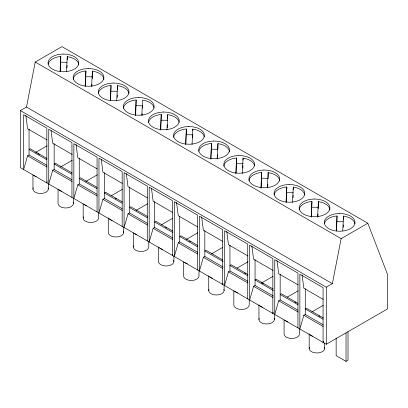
<?xml version="1.0" encoding="UTF-8"?>
<svg xmlns="http://www.w3.org/2000/svg" width="408" height="408" viewBox="0 0 408 408"><rect width="100%" height="100%" fill="white"/><g stroke="black" fill="none" stroke-linecap="round" stroke-linejoin="round"><path stroke-width="0.61" d="M60.058 71.344L60.807 56.513L59.043 56.676A15.366 8.874 0 0 0 48.129 64.255M60.338 71.492L60.807 56.513M66.519 71.359L67.264 56.615L70.742 57.385A15.366 8.874 0 0 1 78.713 64.372M66.983 67.85L67.111 65.392M85.139 86.46L85.92 71.012L84.155 71.171A15.366 8.874 0 0 0 73.165 79.336M85.451 85.991L85.92 71.012M91.601 86.471L92.376 71.109L95.855 71.879A15.366 8.874 0 0 1 103.887 79.448M91.912 86.037L92.004 84.191M92.284 78.662L92.376 71.109M110.282 100.343L111.032 85.512L109.267 85.67A15.366 8.874 0 0 0 98.353 93.254M110.563 100.485L111.032 85.512M116.744 100.353L117.489 85.609L120.967 86.379A15.366 8.874 0 0 1 128.938 93.366M117.178 97.461L117.3 95.003M135.364 115.459L136.144 100.006L134.38 100.169A15.366 8.874 0 0 0 123.389 108.334M135.675 114.985L136.144 100.006M141.821 115.469L142.601 100.108L146.079 100.878A15.366 8.874 0 0 1 154.051 107.865M142.132 115.031L142.198 113.801M142.479 108.273L142.601 105.815L136.144 105.718M160.507 129.336L161.257 114.505L159.492 114.668A15.366 8.874 0 0 0 148.573 122.247M160.757 130.101L161.257 114.505M166.933 129.963L167.714 114.607L171.192 115.377A15.366 8.874 0 0 1 179.163 122.364M167.341 127.689L167.494 124.613M185.589 144.452L186.369 129.005L184.605 129.168A15.366 8.874 0 0 0 173.614 137.328M185.9 143.983L186.369 129.005M192.046 144.463L192.826 129.107L196.304 129.877A15.366 8.874 0 0 1 204.275 136.864M192.668 137.884L192.795 135.425M210.696 158.952L211.482 143.504L209.717 143.667A15.366 8.874 0 0 0 198.798 151.246M210.982 159.1L211.482 143.504M217.158 158.962L217.938 143.601L221.416 144.371A15.366 8.874 0 0 1 229.449 151.939M217.535 157.299L217.658 154.841M235.809 173.451L236.594 158.003L234.829 158.161A15.366 8.874 0 0 0 223.839 166.326M236.125 172.982L236.594 158.003M242.27 173.461L243.051 158.1L246.529 158.87A15.366 8.874 0 0 1 254.5 165.857M242.831 168.111L242.954 165.653M260.921 187.95L261.707 172.502L259.942 172.661A15.366 8.874 0 0 0 248.951 180.826M261.207 188.098L261.707 172.502M267.383 187.96L268.163 172.599L271.641 173.369A15.366 8.874 0 0 1 279.669 180.933M267.725 186.91L267.852 184.452M286.034 202.45L286.819 186.997L285.054 187.16A15.366 8.874 0 0 0 274.135 194.738M286.35 201.975L286.819 186.997M292.495 202.455L293.275 187.099L296.754 187.869A15.366 8.874 0 0 1 304.725 194.856M293.026 197.722L293.148 195.264M311.146 216.944L311.931 201.496L310.167 201.659A15.366 8.874 0 0 0 299.176 209.819M311.431 217.092L311.931 201.496M317.608 216.954L318.388 201.598L321.861 202.368A15.366 8.874 0 0 1 329.894 209.931M317.888 217.138L318.046 214.062M318.322 208.534L318.388 201.598M336.289 230.826L337.044 215.995L335.279 216.158A15.366 8.874 0 0 0 324.36 223.737M336.575 230.974L337.044 215.995M342.751 230.841L343.5 216.097L346.973 216.867A15.366 8.874 0 0 1 354.95 223.854M343.22 227.333L343.342 224.874M26.479 107.054L35.231 62.042L61.929 46.629L367.822 223.237L387.6 274.615L387.6 308.866L326.293 344.26L20.4 167.657L20.4 110.568L26.479 107.054L332.377 283.662L341.129 238.649L367.822 223.237M46.854 165.255L29.05 154.974L27.586 155.82L23.628 169.519L23.628 114.714L46.833 128.112L46.833 182.917L47.175 181.723M71.966 179.755L54.162 169.473L52.698 170.32L48.741 184.018L48.741 129.214L71.946 142.611L71.946 197.416M97.079 194.254L79.274 183.972L77.806 184.814L73.853 198.518L73.853 143.713L97.058 157.111L97.058 211.915M122.191 208.748L104.382 198.466L102.918 199.313L98.966 213.017L98.966 158.212L122.171 171.605L122.171 226.409M147.303 223.247L129.494 212.966L128.03 213.812L124.078 227.511L124.078 172.706L147.283 186.104L147.283 240.909M172.956 238.058L154.606 227.465L153.143 228.312L149.19 242.01L149.19 187.206L172.395 200.603L172.395 255.408L172.737 254.215M197.528 252.246L179.719 241.964L178.255 242.811L174.303 256.51L174.303 201.705L197.508 215.103L197.508 269.907M223.181 267.056L204.831 256.464L203.368 257.305L199.415 271.009L199.415 216.204L222.615 229.602L222.615 284.407L222.962 283.213M247.753 281.24L229.944 270.963L228.48 271.805L224.528 285.508L224.528 230.704L247.727 244.096L247.727 298.906M273.406 296.05L255.056 285.457L253.592 286.304L249.64 300.007L249.64 245.198L272.84 258.596L272.84 313.4L273.187 312.212M297.978 310.238L280.168 299.957L278.705 300.803L274.752 314.502L274.752 259.697L297.952 273.095L297.952 327.899M323.09 324.737L305.281 314.456L303.817 315.302L299.865 329.001L299.865 274.196L323.065 287.594L323.065 342.399L323.411 341.205M35.629 152.429L47.093 145.809M60.736 166.928L72.206 160.308M85.848 181.427L97.318 174.808M110.961 195.927L122.431 189.307M136.073 210.426L147.543 203.806M161.186 224.925L172.655 218.3M186.298 239.419L197.768 232.8M211.41 253.919L222.88 247.299M237.068 268.102L247.993 261.798M261.635 282.917L273.105 276.298M287.293 297.1L298.217 290.792M20.4 110.568L326.293 287.176L332.377 283.662M311.86 311.916L323.33 305.291M336.151 338.008L336.151 355.664L346.04 361.371L348.019 360.228L348.019 331.684M60.807 62.22L66.994 62.261M85.92 76.719L92.376 76.821M111.032 91.219L117.218 91.259M161.257 120.217L167.443 120.258M186.369 134.711L192.826 134.813M211.482 149.211L217.668 149.251M236.594 163.71L243.051 163.812M261.707 178.209L268.163 178.306L268.163 172.599M286.819 192.709L293.275 192.805M311.931 207.208L318.388 207.305M337.044 221.702L343.23 221.743M35.231 62.042L341.129 238.649M47.012 139.939L27.586 128.724L25.852 115.469M72.124 154.438L52.698 143.223L51.046 130.596M97.237 168.938L77.806 157.718L76.077 144.463M122.349 183.432L102.918 172.217L101.271 159.594M147.456 197.931L128.03 186.716L126.302 173.461M172.569 212.43L153.143 201.215L151.496 188.588M197.681 226.93L178.255 215.715L176.526 202.455M222.794 241.429L203.368 230.214L201.639 216.954M247.906 255.928L228.48 244.708L226.751 231.453M273.018 270.422L253.592 259.207L251.864 245.953M298.131 284.922L278.705 273.707L276.976 260.452M323.243 299.421L303.817 288.206L302.088 274.951M46.997 158.447L30.268 148.787L29.05 149.491L46.854 159.773M72.109 172.941L55.381 163.287L54.162 163.99L71.966 174.272M97.221 187.44L80.493 177.786L79.274 178.49L97.079 188.771M122.334 201.94L105.606 192.28L104.382 192.989L122.191 203.271M147.446 216.439L130.718 206.779L129.494 207.488L147.303 217.77M172.559 230.938L155.831 221.279L154.606 221.983L172.956 232.575M197.671 245.438L180.943 235.778L179.719 236.482L197.528 246.764M222.783 259.932L206.055 250.277L204.831 250.981L223.181 261.574M247.896 274.431L231.168 264.772L229.944 265.481L247.753 275.762M273.008 288.93L256.28 279.271L255.056 279.98L273.406 290.572M298.12 303.43L281.392 293.77L280.168 294.479L297.978 304.756M323.233 317.929L306.505 308.27L305.281 308.973L323.09 319.255M36.154 152.612L37.23 153.24M38.311 153.862L39.392 154.484M115.265 198.293L116.346 198.915M165.49 227.287L166.571 227.909M189.526 241.164L190.602 241.786M244.606 272.962L245.682 273.584M261.625 282.79L263.242 283.723M294.831 301.961L295.907 302.583M318.862 315.838L319.943 316.46M27.586 155.82L47.012 167.035M52.698 170.32L72.124 181.535M77.806 184.814L97.237 196.029M102.918 199.313L122.349 210.528M128.03 213.812L147.456 225.027M153.143 228.312L172.569 239.527M178.255 242.811L197.681 254.026M203.368 257.305L222.794 268.525M228.48 271.805L247.906 283.019M253.592 286.304L273.018 297.519M278.705 300.803L298.131 312.018M303.817 315.302L323.243 326.517M346.04 332.999L346.04 361.371M343.5 216.097L343.5 219.902M326.293 287.176L326.293 344.26M324.559 342.995L324.559 348.524M309.177 333.77L309.177 348.524M305.281 288.629L305.281 314.456M299.447 328.496L299.447 334.03A7.691 4.442 0 0 1 291.756 338.467A7.691 4.442 0 0 1 284.065 334.03L284.065 319.887M293.275 187.099L293.275 189.633M280.168 274.135L280.168 299.957M274.334 313.997L274.334 319.53M258.952 304.776L258.952 319.53M255.056 259.636L255.056 285.457M249.222 299.498L249.222 305.031A7.691 4.442 0 0 1 241.531 309.473A7.691 4.442 0 0 1 233.84 305.031L233.84 290.889M243.051 158.1L243.051 160.002M229.944 245.137L229.944 270.963M224.114 284.998L224.114 290.532M217.938 143.601L217.938 149.313M208.728 275.777L208.728 290.532M204.831 230.637L204.831 256.464M199.002 270.499L199.002 276.032A7.691 4.442 0 0 1 191.311 280.475A7.691 4.442 0 0 1 183.615 276.032L183.615 261.895M192.826 129.107L192.826 130.371M179.719 216.138L179.719 241.964M173.89 256.005L173.89 261.538M167.714 114.607L167.714 119.044M158.508 246.779L158.508 261.538A7.691 4.442 0 0 0 167.198 265.94A7.691 4.442 0 0 0 173.624 260.386M154.606 201.639L154.606 227.465M148.777 241.505L148.777 247.039A7.691 4.442 0 0 1 140.082 251.44A7.691 4.442 0 0 1 133.656 245.886M133.396 232.897L133.396 247.039M129.494 187.144L129.494 212.966M123.665 227.006L123.665 232.54M117.489 85.609L117.489 89.413M108.283 217.785L108.283 232.54A7.691 4.442 0 0 0 116.974 236.941A7.691 4.442 0 0 0 123.4 231.392M104.382 172.645L104.382 198.466M98.552 212.507L98.552 218.04A7.691 4.442 0 0 1 89.857 222.442A7.691 4.442 0 0 1 83.431 216.893M83.171 203.898L83.171 218.04M79.274 158.146L79.274 183.972M73.44 198.007L73.44 203.541M67.264 56.615L67.264 59.782M58.058 189.404L58.058 203.541A7.691 4.442 0 0 0 66.754 207.947A7.691 4.442 0 0 0 73.175 202.394M54.162 143.647L54.162 169.473M48.328 183.513L48.328 189.042M32.946 174.904L32.946 189.042M29.05 129.147L29.05 154.974M162.353 249.395A7.691 4.442 0 0 1 159.538 247.773M187.466 263.894A7.691 4.442 0 0 1 184.651 262.267M223.849 289.384A7.691 4.442 0 0 1 216.419 294.974A7.691 4.442 0 0 1 208.993 289.384M212.573 278.394A7.691 4.442 0 0 1 209.758 276.767M237.686 292.893A7.691 4.442 0 0 1 234.87 291.266M136.675 234.692A7.691 4.442 0 0 1 134.426 233.274M112.129 220.402A7.691 4.442 0 0 1 109.313 218.775M86.45 205.693A7.691 4.442 0 0 1 84.201 204.275M274.074 318.383A7.691 4.442 0 0 1 266.643 323.972A7.691 4.442 0 0 1 259.218 318.383M262.798 307.392A7.691 4.442 0 0 1 259.983 305.765M287.91 321.887A7.691 4.442 0 0 1 285.095 320.265M61.904 191.403A7.691 4.442 0 0 1 59.089 189.776M48.062 187.894A7.691 4.442 0 0 1 40.637 193.484A7.691 4.442 0 0 1 33.206 187.894M36.225 176.7A7.691 4.442 0 0 1 33.976 175.282M312.462 336.182A7.691 4.442 0 0 1 310.207 334.764M324.299 347.376A7.691 4.442 0 0 1 316.868 352.966A7.691 4.442 0 0 1 309.442 347.376M63.005 54.029L59.043 54.392A15.366 8.874 0 0 0 48.047 63.133A15.366 8.874 0 0 0 59.828 71.528L63.816 71.767L67.779 71.405A15.366 8.874 0 0 0 78.693 63.821A15.366 8.874 0 0 0 70.742 55.1L66.994 54.269L63.005 54.029M88.118 68.529L84.155 68.891A15.366 8.874 0 0 0 73.159 77.632A15.366 8.874 0 0 0 84.941 86.022L88.929 86.267L92.891 85.904A15.366 8.874 0 0 0 103.805 78.321A15.366 8.874 0 0 0 95.855 69.6L92.106 68.768L88.118 68.529M113.23 83.023L109.267 83.385A15.366 8.874 0 0 0 98.272 92.126A15.366 8.874 0 0 0 110.053 100.521L114.041 100.766L118.004 100.404A15.366 8.874 0 0 0 128.918 92.82A15.366 8.874 0 0 0 120.967 84.094L117.218 83.268L113.23 83.023M138.343 97.522L134.38 97.884A15.366 8.874 0 0 0 123.384 106.626A15.366 8.874 0 0 0 135.16 115.02L139.154 115.26L143.116 114.898A15.366 8.874 0 0 0 154.03 107.319A15.366 8.874 0 0 0 146.079 98.593L142.331 97.767L138.343 97.522M163.455 112.022L159.492 112.384A15.366 8.874 0 0 0 148.497 121.125A15.366 8.874 0 0 0 160.273 129.52L164.266 129.759L168.229 129.397A15.366 8.874 0 0 0 179.143 121.819A15.366 8.874 0 0 0 171.192 113.093L167.443 112.261L163.455 112.022M188.567 126.521L184.605 126.883A15.366 8.874 0 0 0 173.609 135.624A15.366 8.874 0 0 0 185.385 144.019L189.378 144.259L193.341 143.897A15.366 8.874 0 0 0 204.255 136.318A15.366 8.874 0 0 0 196.304 127.592L192.556 126.761L188.567 126.521M213.68 141.02L209.717 141.382A15.366 8.874 0 0 0 198.721 150.124A15.366 8.874 0 0 0 210.497 158.518L214.491 158.758L218.453 158.396A15.366 8.874 0 0 0 229.367 150.812A15.366 8.874 0 0 0 221.416 142.091L217.668 141.26L213.68 141.02M238.792 155.514L234.829 155.881A15.366 8.874 0 0 0 223.834 164.618A15.366 8.874 0 0 0 235.61 173.012L239.603 173.257L243.566 172.895A15.366 8.874 0 0 0 254.48 165.311A15.366 8.874 0 0 0 246.529 156.59L242.78 155.759L238.792 155.514M263.905 170.014L259.942 170.376A15.366 8.874 0 0 0 248.946 179.117A15.366 8.874 0 0 0 260.722 187.512L264.715 187.756L268.678 187.389A15.366 8.874 0 0 0 279.592 179.811A15.366 8.874 0 0 0 271.641 171.085L267.893 170.258L263.905 170.014M289.017 184.513L285.054 184.875A15.366 8.874 0 0 0 274.059 193.616A15.366 8.874 0 0 0 285.835 202.011L289.828 202.251L293.785 201.889A15.366 8.874 0 0 0 304.705 194.31A15.366 8.874 0 0 0 296.754 185.584L293.005 184.758L289.017 184.513M314.129 199.012L310.167 199.374A15.366 8.874 0 0 0 299.171 208.116A15.366 8.874 0 0 0 310.947 216.51L314.935 216.75L318.898 216.388A15.366 8.874 0 0 0 329.817 208.809A15.366 8.874 0 0 0 321.861 200.083L318.118 199.252L314.129 199.012M339.242 213.511L335.279 213.874A15.366 8.874 0 0 0 324.284 222.615A15.366 8.874 0 0 0 336.059 231.01L340.048 231.249L344.01 230.887A15.366 8.874 0 0 0 354.929 223.304A15.366 8.874 0 0 0 346.973 214.583L343.23 213.751L339.242 213.511"/></g></svg>
